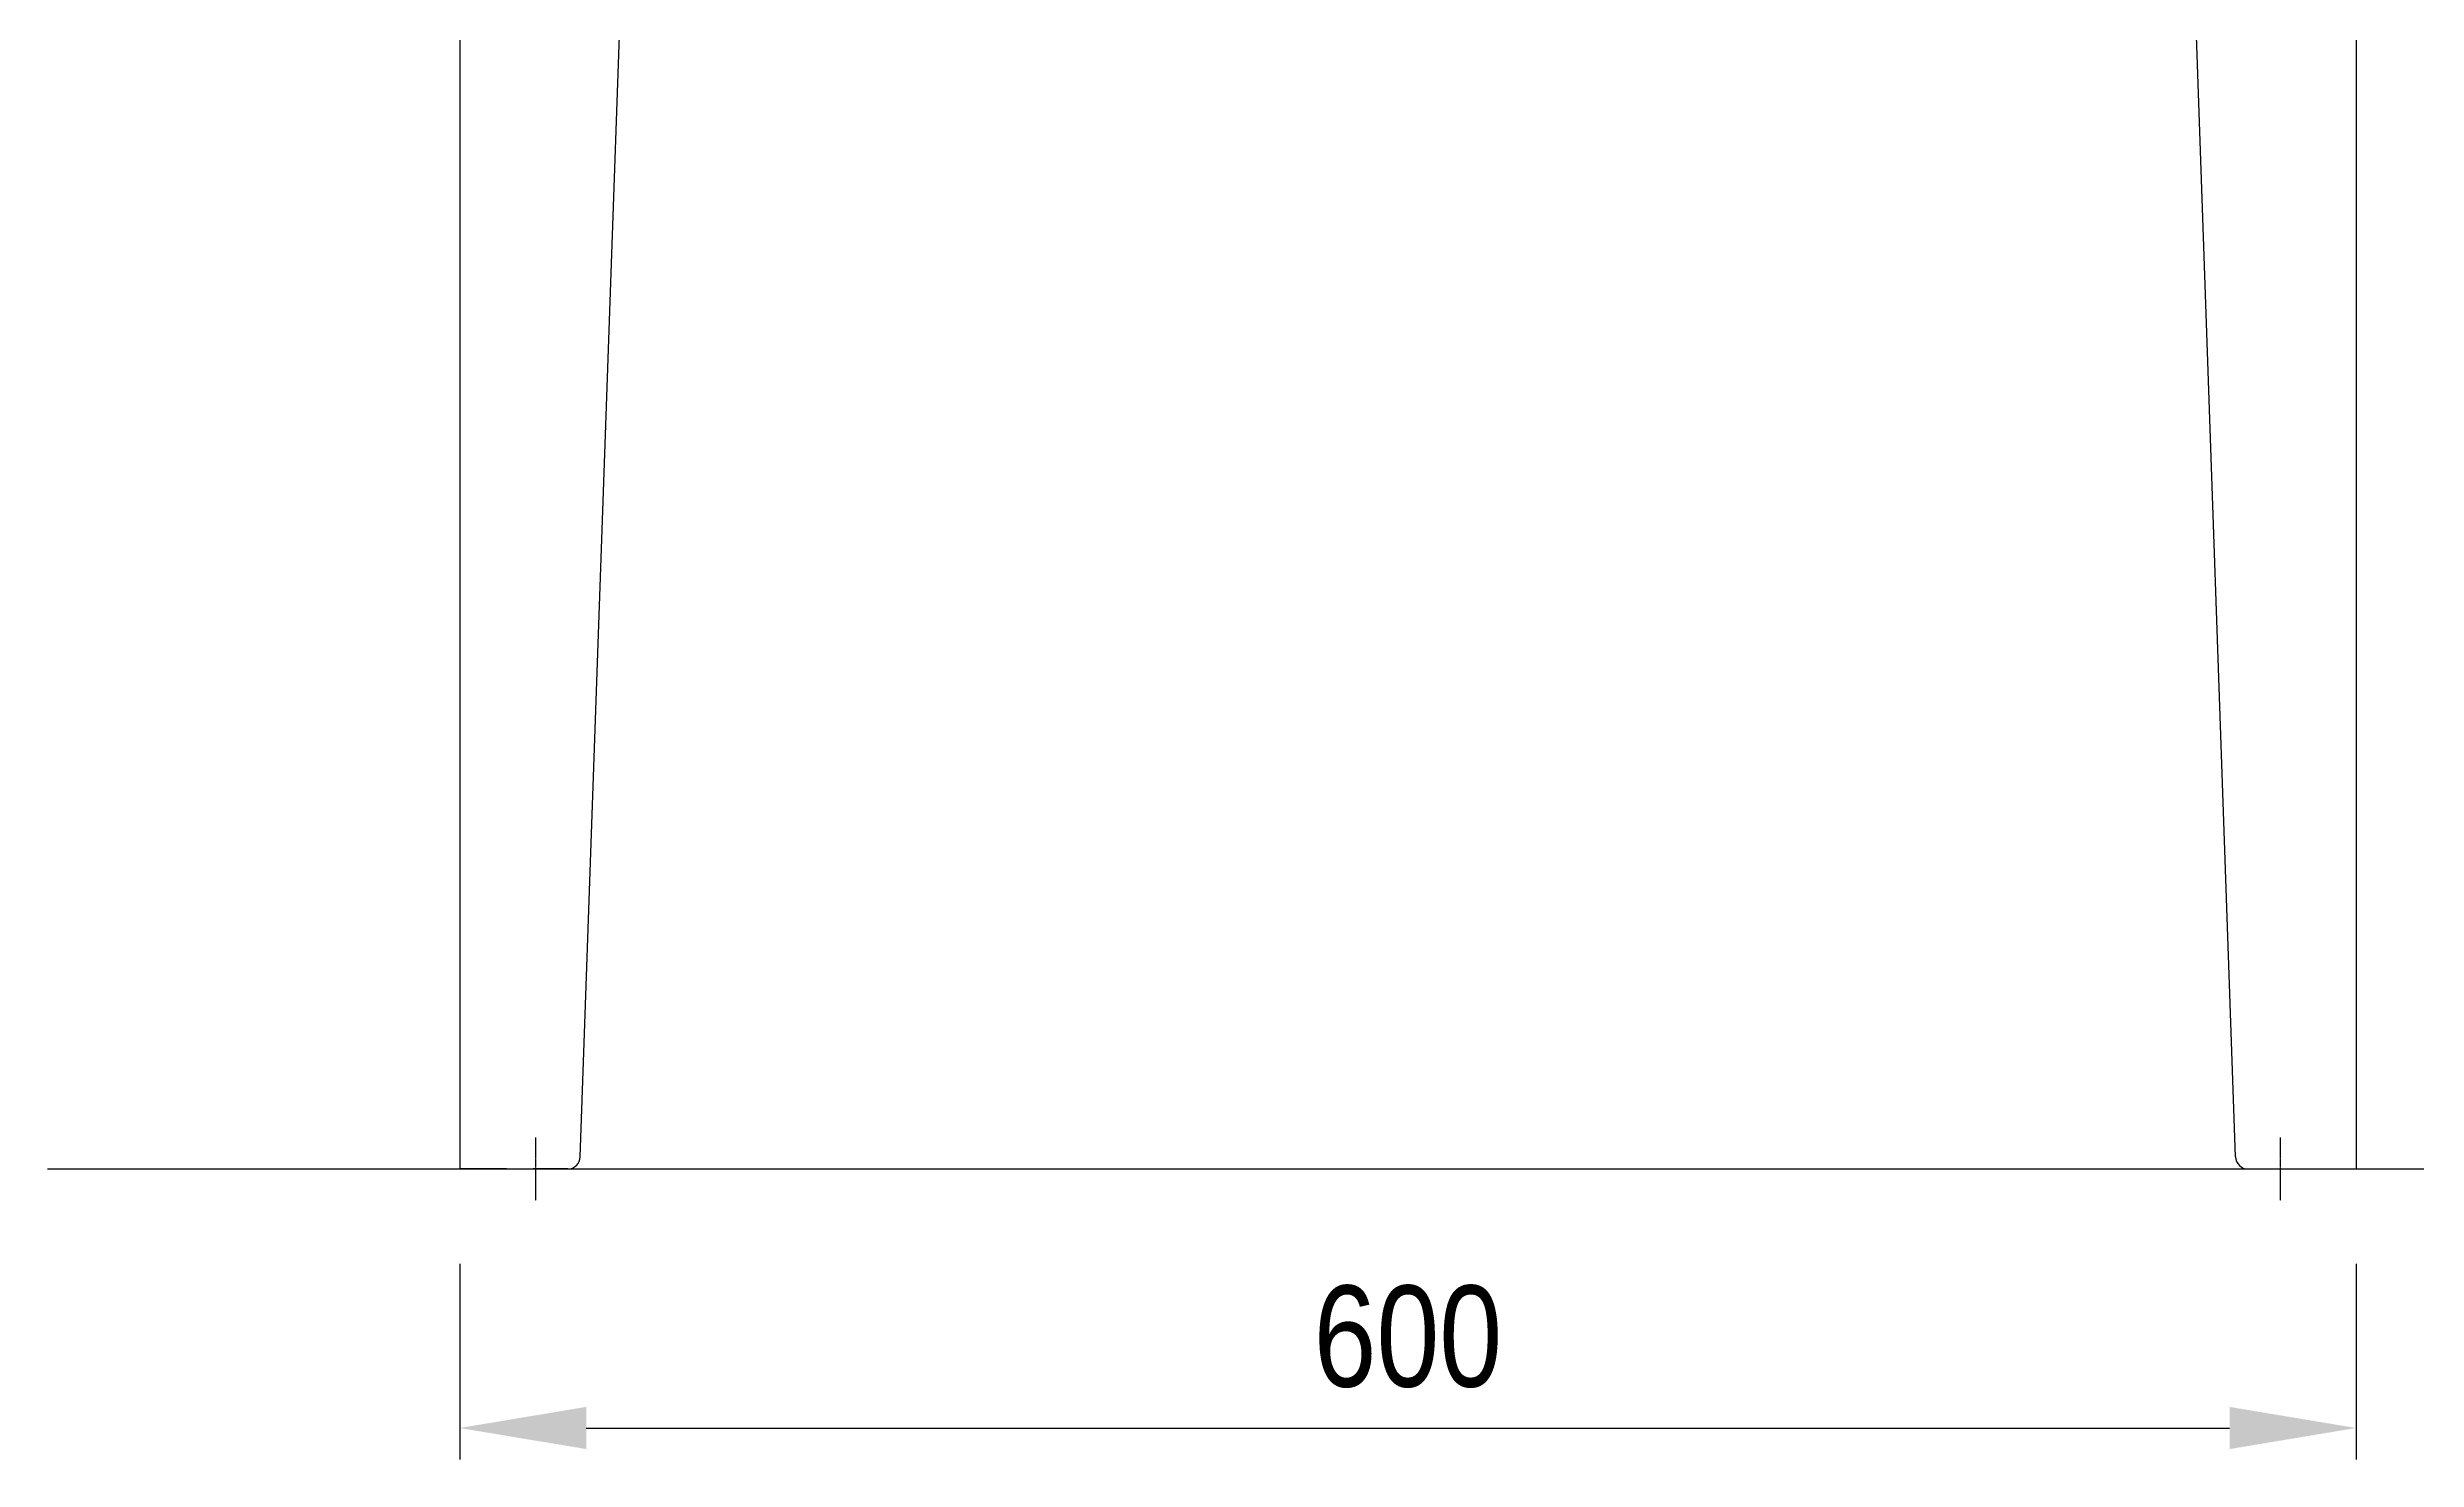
# Model space of a CAD drawing. Header units: millimetres. Extents: x 28102 to 34042, y 7360 to 11560.
# Drawn here: x 30400 to 31150, y 10193 to 10640 of the extents above; entities that cross this region are included whole.
import ezdxf

# ---------------------------------------------------------------- set-up
doc = ezdxf.new("R2010")
doc.units = ezdxf.units.MM
doc.header["$LTSCALE"] = 0.3
doc.linetypes.add('DashDot', pattern=[15, 9, -3, 0, -3])
doc.styles.add('SEACAD_Arial', font='arial.ttf', dxfattribs={"width": 0.8})
doc.dimstyles.new('ISO-25', dxfattribs={"dimtxt": 1.6, "dimasz": 2, "dimexe": 0.5, "dimexo": 1.5, "dimtad": 1, "dimdec": 0, "dimtxsty": 'SEACAD_Arial', "dimcen": 2, "dimadec": 0, "dimazin": 0, "dimtfac": 1, "dimtdec": 0, "dimtmove": 0, "dimatfit": 3, "dimfxl": 1, "dimarcsym": 0})

# ---------------------------------------------------------------- blocks, each defined once
blk = doc.blocks.new('*D142')
at = {"color": 0, "lineweight": -2, "transparency": 16777216}
for p, q in [((30530.86, 10254.74), (30530.86, 10192.79)), ((31130.86, 10254.74), (31130.86, 10192.79)), ((30570.86, 10202.79), (31090.86, 10202.79))]:
    blk.add_line(p, q, dxfattribs=at)
at = {"color": 0, "transparency": 16777216}
for points in [[(30570.86, 10209.46), (30570.86, 10196.13), (30530.86, 10202.79)], [(31090.86, 10209.46), (31090.86, 10196.13), (31130.86, 10202.79)]]:
    blk.add_solid(points, dxfattribs=at)
at = {"layer": 'Defpoints', "color": 0, "transparency": 16777216}
for p in [(30530.86, 10284.74), (31130.86, 10284.74), (31130.86, 10202.79)]:
    blk.add_point(p, dxfattribs=at)
at = {"color": 0, "transparency": 16777216, "insert": (30830.86, 10231.63), "char_height": 32, "attachment_point": 5, "style": 'SEACAD_Arial'}
blk.add_mtext('600', dxfattribs=at)

msp = doc.modelspace()

# ---------------------------------------------------------------- linework, layer by layer
at = {"color": 7, "linetype": 'Continuous'}
for p, q in [((30530.86, 10714.51), (30530.86, 10284.74)), ((31130.86, 10714.51), (31130.86, 10284.74)), ((30569, 10288.6), (30582.86, 10685.65)), ((31092.73, 10288.6), (31078.86, 10685.65)), ((30400.37, 10284.74), (31222.25, 10284.74)), ((30537.59, 10284.74), (30530.86, 10284.74)), ((30545.66, 10284.74), (30537.59, 10284.74)), ((30545.66, 10284.74), (30545.86, 10284.74)), ((30545.86, 10284.74), (30553.86, 10284.74)), ((30553.86, 10284.74), (30554.06, 10284.74)), ((30565, 10284.74), (30554.06, 10284.74)), ((31096.72, 10284.74), (31130.86, 10284.74))]:
    msp.add_line(p, q, dxfattribs=at)
at = {"color": 0, "linetype": 'DashDot', "ltscale": 0.1}
for p, q in [((30554.86, 10294.74), (30554.86, 10274.74)), ((31106.86, 10294.74), (31106.86, 10274.74))]:
    msp.add_line(p, q, dxfattribs=at)
at = {"color": 7, "linetype": 'Continuous'}
for centre, start, end in [((30565, 10288.74), 270, 358), ((31096.72, 10288.74), 182, 270)]:
    msp.add_arc(centre, 4, start, end, dxfattribs=at)

# ---------------------------------------------------------------- dimensions: what is measured, and where the dimension line sits
dim = msp.add_linear_dim(base=(31130.86, 10202.79), p1=(30530.86, 10284.74), p2=(31130.86, 10284.74), dimstyle='ISO-25', override={"dimrnd": 10})
dim.commit()
dim.dimension.update_dxf_attribs({"geometry": '*D142', "text_midpoint": (30830.86, 10231.63)})

doc.saveas('drawing.dxf')
